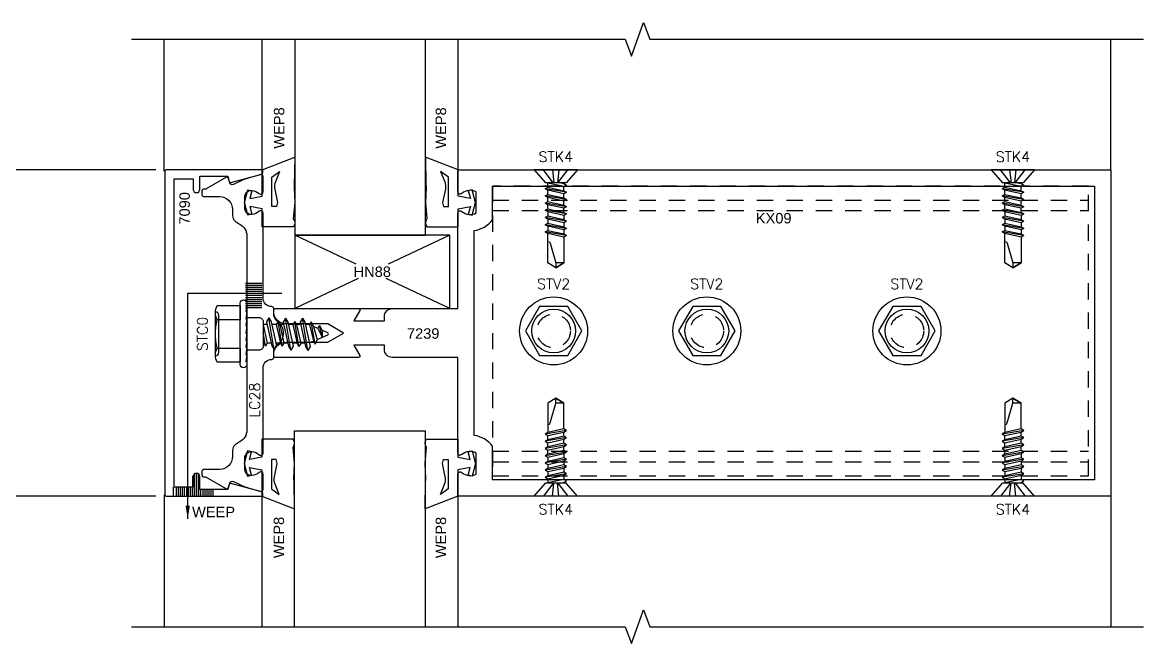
# Model space of a CAD drawing. Header units: inches. Extents: x -1 to 102, y -34 to 13.
# Drawn here: x 35.54 to 44.12, y 0.36 to 5.11 of the extents above; entities that cross this region are included whole.
import ezdxf
from ezdxf.enums import TextEntityAlignment as Align

# ---------------------------------------------------------------- set-up
doc = ezdxf.new("R2010")
doc.units = ezdxf.units.IN
doc.header["$LTSCALE"] = 0.5
doc.header["$MEASUREMENT"] = 0
doc.linetypes.add('HIDDEN', pattern=[0.375, 0.25, -0.125])
for name, color, linetype in [('ZE-ANNO-DIMS', 1, 'Continuous'), ('ZE-ANNO-LINE-BRKL', 1, 'Continuous'), ('ZE-ANNO-LINE-HIDD', 2, 'HIDDEN'), ('ZE-ANNO-TEXT', 3, 'Continuous'), ('ZE-ANNO-TEXT-FSNR', 1, 'Continuous'), ('ZE-ANNO-TEXT-XTRU', 6, 'Continuous'), ('ZE-GLAZ-BLOK', 1, 'Continuous'), ('ZE-GLAZ-FSNR', 3, 'Continuous'), ('ZE-GLAZ-GLAS', 3, 'Continuous'), ('ZE-GLAZ-PTRU', 5, 'Continuous'), ('ZE-GLAZ-WSTP', 3, 'Continuous'), ('ZE-GLAZ-XTRU', 7, 'Continuous'), ('ZE-GLAZ-XTRU-MBND', 9, 'Continuous')]:
    doc.layers.add(name, color=color, linetype=linetype)
doc.styles.add('EFCO', font='arial.ttf')
doc.styles.add('ROMANS', font='romans.shx')
doc.dimstyles.new('STD1', dxfattribs={"dimtxt": 0.125, "dimasz": 0.1, "dimexe": 0.1, "dimexo": 0.0625, "dimgap": 0.03, "dimtad": 1, "dimdec": 5, "dimzin": 4, "dimdsep": 46, "dimlunit": 4, "dimtxsty": 'EFCO', "dimcen": 0.09, "dimclrd": 1, "dimclre": 1, "dimclrt": 3, "dimazin": 0, "dimtfac": 1, "dimtdec": 5, "dimtmove": 0, "dimatfit": 3, "dimfxl": 1, "dimfrac": 2, "dimtolj": 1, "dimtzin": 0, "dimarcsym": 0})

# ---------------------------------------------------------------- blocks, each defined once
blk = doc.blocks.new('*D44')
at = {"layer": 'Defpoints', "color": 0, "transparency": 16777216}
for p in [(-1.625, 1.01), (-0.25, 1.01), (0, 0.01)]:
    blk.add_point(p, dxfattribs=at)
at = {"layer": 'ZE-ANNO-DIMS', "color": 1, "lineweight": -2, "transparency": 16777216}
for p, q in [((-1.625, 0.11), (-1.625, 0.91)), ((-0.0625, 0.01), (-1.725, 0.01))]:
    blk.add_line(p, q, dxfattribs=at)
at = {"layer": 'ZE-ANNO-DIMS', "color": 1, "transparency": 16777216}
for points in [[(-1.6417, 0.91), (-1.6083, 0.91), (-1.625, 1.01)], [(-1.6417, 0.11), (-1.6083, 0.11), (-1.625, 0.01)]]:
    blk.add_solid(points, dxfattribs=at)
at = {"layer": 'ZE-ANNO-DIMS', "color": 3, "transparency": 16777216, "insert": (-1.7197, 0.51), "char_height": 0.125, "attachment_point": 5, "rotation": 90, "style": 'EFCO'}
blk.add_mtext('\\A1;D.L.O.', dxfattribs=at)
blk = doc.blocks.new('*D45')
at = {"layer": 'Defpoints', "color": 0, "transparency": 16777216}
for p in [(0, -2.49), (-1.625, -3.49), (-0.25, -3.49)]:
    blk.add_point(p, dxfattribs=at)
at = {"layer": 'ZE-ANNO-DIMS', "color": 1, "lineweight": -2, "transparency": 16777216}
for p, q in [((-0.0625, -2.49), (-1.725, -2.49)), ((-1.625, -2.59), (-1.625, -3.39))]:
    blk.add_line(p, q, dxfattribs=at)
at = {"layer": 'ZE-ANNO-DIMS', "color": 1, "transparency": 16777216}
for points in [[(-1.6417, -2.59), (-1.6083, -2.59), (-1.625, -2.49)], [(-1.6417, -3.39), (-1.6083, -3.39), (-1.625, -3.49)]]:
    blk.add_solid(points, dxfattribs=at)
at = {"layer": 'ZE-ANNO-DIMS', "color": 3, "transparency": 16777216, "insert": (-1.7197, -2.99), "char_height": 0.125, "attachment_point": 5, "rotation": 90, "style": 'EFCO'}
blk.add_mtext('\\A1;D.L.O.', dxfattribs=at)
blk = doc.blocks.new('*D48')
at = {"layer": 'Defpoints', "color": 0, "transparency": 16777216}
for p in [(0, 0.01), (-1.625, -2.49), (0, -2.49)]:
    blk.add_point(p, dxfattribs=at)
at = {"layer": 'ZE-ANNO-DIMS', "color": 1, "lineweight": -2, "transparency": 16777216}
for p, q in [((-0.0625, 0.01), (-1.725, 0.01)), ((-1.625, -0.09), (-1.625, -2.39)), ((-0.0625, -2.49), (-1.725, -2.49))]:
    blk.add_line(p, q, dxfattribs=at)
at = {"layer": 'ZE-ANNO-DIMS', "color": 1, "transparency": 16777216}
for points in [[(-1.6417, -0.09), (-1.6083, -0.09), (-1.625, 0.01)], [(-1.6417, -2.39), (-1.6083, -2.39), (-1.625, -2.49)]]:
    blk.add_solid(points, dxfattribs=at)
at = {"layer": 'ZE-ANNO-DIMS', "color": 3, "transparency": 16777216, "insert": (-1.7196, -1.24), "char_height": 0.125, "attachment_point": 5, "rotation": 90, "style": 'EFCO'}
blk.add_mtext('\\A1;2 1/2"', dxfattribs=at)
blk = doc.blocks.new('*D46')
at = {"layer": 'Defpoints', "color": 0, "transparency": 16777216}
for p in [(-0.25, 1.01), (-2.125, -3.49), (-0.25, -3.49)]:
    blk.add_point(p, dxfattribs=at)
at = {"layer": 'ZE-ANNO-DIMS', "color": 1, "lineweight": -2, "transparency": 16777216}
blk.add_line((-2.125, 0.91), (-2.125, -3.39), dxfattribs=at)
at = {"layer": 'ZE-ANNO-DIMS', "color": 1, "transparency": 16777216}
for points in [[(-2.1417, 0.91), (-2.1083, 0.91), (-2.125, 1.01)], [(-2.1417, -3.39), (-2.1083, -3.39), (-2.125, -3.49)]]:
    blk.add_solid(points, dxfattribs=at)
at = {"layer": 'ZE-ANNO-DIMS', "color": 3, "transparency": 16777216, "insert": (-2.2197, -1.24), "char_height": 0.125, "attachment_point": 5, "rotation": 90, "style": 'EFCO'}
blk.add_mtext('\\A1;FRAME DIMENSION', dxfattribs=at)
blk = doc.blocks.new('STV2HD')
at = {"layer": 'ZE-GLAZ-FSNR'}
blk.add_lwpolyline([(-0.1083, 0.1875), (-0.2165, 0), (-0.1083, -0.1875), (0.1083, -0.1875), (0.2165, 0), (0.1083, 0.1875)], close=True, dxfattribs=at)
for radius in [0.26, 0.1675]:
    blk.add_circle((0, 0), radius, dxfattribs=at)
at = {"layer": 'ZE-ANNO-TEXT-FSNR', "style": 'EFCO', "flags": 8}
blk.add_attdef('FSTN#', text='', height=0.08, dxfattribs=at).set_placement((0, 0.36), align=Align.MIDDLE_CENTER)
blk = doc.blocks.new('kx09')
at = {"layer": 'ZE-ANNO-LINE-HIDD'}
for p, q in [((0, -0.107), (4.563, -0.107)), ((0, -0.187), (4.563, -0.187)), ((0, -2.031), (4.563, -2.031)), ((0, -2.111), (4.563, -2.111))]:
    blk.add_line(p, q, dxfattribs=at)
blk.add_lwpolyline([(4.563, 0), (0, 0), (0, -2.218), (4.563, -2.218)], close=True, dxfattribs=at)
for centre in [(0.468, -1.109), (1.641, -1.109), (3.173, -1.109)]:
    blk.add_circle(centre, 0.1285, dxfattribs=at)
at = {"layer": 'ZE-GLAZ-FSNR'}
ref = blk.add_blockref('STV2HD', (0.468, -1.109), dxfattribs=at)
ref.add_attrib('FSTN#', 'STV2', dxfattribs={"layer": 'ZE-ANNO-TEXT-FSNR', "height": 0.08, "style": 'ROMANS'}).set_placement((0.468, -0.749), align=Align.MIDDLE_CENTER)
ref = blk.add_blockref('STV2HD', (1.641, -1.109), dxfattribs=at)
ref.add_attrib('FSTN#', 'STV2', dxfattribs={"layer": 'ZE-ANNO-TEXT-FSNR', "height": 0.08, "style": 'ROMANS'}).set_placement((1.641, -0.749), align=Align.MIDDLE_CENTER)
ref = blk.add_blockref('STV2HD', (3.173, -1.109), dxfattribs=at)
ref.add_attrib('FSTN#', 'STV2', dxfattribs={"layer": 'ZE-ANNO-TEXT-FSNR', "height": 0.08, "style": 'ROMANS'}).set_placement((3.173, -0.749), align=Align.MIDDLE_CENTER)
at = {"layer": 'ZE-ANNO-TEXT-XTRU', "style": 'EFCO'}
blk.add_text('KX09', height=0.08, dxfattribs=at).set_placement((2.0164, -0.2856))
blk = doc.blocks.new('7239')
at = {"layer": 'ZE-GLAZ-XTRU', "ltscale": 0.5}
for points in [[(1.063, -0.511), (1.063, -0.01), (0.3318, -0.01, -0.652555), (0.3186, 0.0202, 0.329088), (0.3302, 0.13), (0.1698, 0.13, 0.329088), (0.1814, 0.0202, -0.652555), (0.1682, -0.01), (0.01, -0.01, -0.414214), (0, 0), (0, 4.99), (2.5, 4.99), (2.5, 0, -0.414214), (2.49, -0.01), (2.3318, -0.01, -0.652555), (2.3186, 0.0202, 0.329088), (2.3302, 0.13), (2.1698, 0.13, 0.329088), (2.1814, 0.0202, -0.652555), (2.1682, -0.01), (1.437, -0.01), (1.437, -0.511, -0.414214), (1.375, -0.573), (1.344, -0.573), (1.344, -0.8064), (1.422, -0.7613, -0.57735), (1.437, -0.77), (1.437, -1.41, -0.414214), (1.427, -1.42), (1.413, -1.42, -0.414214), (1.32, -1.327), (1.32, -1.0062), (1.25, -0.885), (1.18, -1.0062), (1.18, -1.327, -0.414214), (1.087, -1.42), (1.073, -1.42, -0.414214), (1.063, -1.41), (1.063, -0.77, -0.57735), (1.078, -0.7613), (1.156, -0.8064), (1.156, -0.573), (1.125, -0.573, -0.414214)], [(2.375, 4.865), (2.375, 0.255), (2.1161, 0.255, 0.192798), (2.0344, 0.115), (0.4656, 0.115, 0.192798), (0.3839, 0.255), (0.125, 0.255), (0.125, 4.865)]]:
    blk.add_lwpolyline(points, format="xyb", close=True, dxfattribs=at)
at = {"layer": 'ZE-ANNO-TEXT-XTRU', "ltscale": 0.5, "style": 'EFCO', "flags": 8}
blk.add_attdef('DIENO', text='', height=0.08, rotation=90, dxfattribs=at).set_placement((1.2539, -0.2755), align=Align.MIDDLE_CENTER)
blk = doc.blocks.new('STK4S')
at = {"layer": 'ZE-GLAZ-FSNR'}
for p, q in [((0, -0.166), (0, 0.166)), ((0, 0.166), (0.1, 0.0791)), ((0.1, -0.0791), (0.1, 0.0791)), ((0.1015, 0.0623), (0.1, 0.065)), ((0.1291, -0.0623), (0.1015, 0.0623)), ((0.1331, 0.0623), (0.1015, 0.0623)), ((0.1449, 0.0828), (0.1331, 0.0623)), ((0.1331, 0.0623), (0.1607, -0.0623)), ((0.1725, -0.0828), (0.1449, 0.0828)), ((0.1567, 0.0623), (0.1449, 0.0828)), ((0.1843, -0.0623), (0.1567, 0.0623)), ((0.1883, 0.0623), (0.1567, 0.0623)), ((0.2001, 0.0828), (0.1883, 0.0623)), ((0.1883, 0.0623), (0.2158, -0.0623)), ((0.2277, -0.0828), (0.2001, 0.0828)), ((0.2119, 0.0623), (0.2001, 0.0828)), ((0.2395, -0.0623), (0.2119, 0.0623)), ((0.2434, 0.0623), (0.2119, 0.0623)), ((0.2553, 0.0828), (0.2434, 0.0623)), ((0.2434, 0.0623), (0.271, -0.0623)), ((0.2671, 0.0623), (0.2553, 0.0828)), ((0.2828, -0.0828), (0.2553, 0.0828)), ((0.2947, -0.0623), (0.2671, 0.0623)), ((0.2986, 0.0623), (0.2671, 0.0623)), ((0.3104, 0.0828), (0.2986, 0.0623)), ((0.2986, 0.0623), (0.3262, -0.0623)), ((0.338, -0.0828), (0.3104, 0.0828)), ((0.3223, 0.0623), (0.3104, 0.0828)), ((0.3498, -0.0623), (0.3223, 0.0623)), ((0.3223, 0.0623), (0.3538, 0.0623)), ((0.3656, 0.0828), (0.3538, 0.0623)), ((0.3538, 0.0623), (0.3814, -0.0623)), ((0.3932, -0.0828), (0.3656, 0.0828)), ((0.3774, 0.0623), (0.3656, 0.0828)), ((0.405, -0.0623), (0.3774, 0.0623)), ((0.3774, 0.0623), (0.409, 0.0623)), ((0.4208, 0.0828), (0.409, 0.0623)), ((0.409, 0.0623), (0.4366, -0.0623)), ((0.4484, -0.0828), (0.4208, 0.0828)), ((0.4326, 0.0623), (0.4208, 0.0828)), ((0.4602, -0.0623), (0.4326, 0.0623)), ((0.4326, 0.0623), (0.4642, 0.0623)), ((0.476, 0.0828), (0.4642, 0.0623)), ((0.4642, 0.0623), (0.4917, -0.0623)), ((0.5036, -0.0828), (0.476, 0.0828)), ((0.4878, 0.0623), (0.476, 0.0828)), ((0.5154, -0.0623), (0.4878, 0.0623)), ((0, -0.166), (0.1, -0.0791)), ((0.1, -0.0375), (0.1055, -0.0623)), ((0.1055, -0.0623), (0.1, -0.0623)), ((0.1055, -0.0623), (0.1173, -0.0828)), ((0.1173, -0.0828), (0.1291, -0.0623)), ((0.1607, -0.0623), (0.1291, -0.0623)), ((0.1607, -0.0623), (0.1725, -0.0828)), ((0.1725, -0.0828), (0.1843, -0.0623)), ((0.2158, -0.0623), (0.1843, -0.0623)), ((0.2158, -0.0623), (0.2277, -0.0828)), ((0.2277, -0.0828), (0.2395, -0.0623)), ((0.271, -0.0623), (0.2395, -0.0623)), ((0.271, -0.0623), (0.2828, -0.0828)), ((0.2828, -0.0828), (0.2947, -0.0623)), ((0.3262, -0.0623), (0.2947, -0.0623)), ((0.3262, -0.0623), (0.338, -0.0828)), ((0.338, -0.0828), (0.3498, -0.0623)), ((0.3498, -0.0623), (0.3814, -0.0623)), ((0.3814, -0.0623), (0.3932, -0.0828)), ((0.3932, -0.0828), (0.405, -0.0623)), ((0.405, -0.0623), (0.4366, -0.0623)), ((0.4366, -0.0623), (0.4484, -0.0828)), ((0.4484, -0.0828), (0.4602, -0.0623)), ((0.4602, -0.0623), (0.4917, -0.0623)), ((0.4917, -0.0623), (0.5036, -0.0828)), ((0.5036, -0.0828), (0.5154, -0.0623))]:
    blk.add_line(p, q, dxfattribs=at)
for points in [[(0.1, 0.0194), (0, 0.0952)], [(0, 0.0259), (0.1, 0.0149)], [(0.5154, -0.0623), (0.7124, -0.0623), (0.75, 0), (0.7124, 0.0623), (0.4878, 0.0623)], [(0, -0.0229), (0.1, -0.0119)], [(0.1, -0.0165), (0, -0.0922)]]:
    blk.add_lwpolyline(points, dxfattribs=at)
blk.add_lwpolyline([(0.5495, 0.0623), (0.5495, 0.0594, 0.333704), (0.5611, 0.0439), (0.7124, 0), (0.75, 0), (0.7124, -0.0623), (0.7124, 0)], format="xyb", dxfattribs=at)
at = {"layer": 'ZE-ANNO-TEXT-FSNR', "style": 'EFCO', "flags": 8}
blk.add_attdef('FSTN#', text='', height=0.08, rotation=270, dxfattribs=at).set_placement((-0.1, 0), align=Align.MIDDLE_CENTER)
blk = doc.blocks.new('HN88')
at = {"layer": 'ZE-GLAZ-BLOK'}
for p, q in [((0.4712, -0.2231), (0, 0)), ((1.187, 0), (0.7158, -0.2231)), ((0.486, -0.3319), (0, -0.562)), ((1.187, -0.562), (0.701, -0.3319))]:
    blk.add_line(p, q, dxfattribs=at)
blk.add_lwpolyline([(1.187, -0.562), (1.187, 0), (0, 0), (0, -0.562)], close=True, dxfattribs=at)
at = {"layer": 'ZE-ANNO-TEXT-XTRU', "style": 'EFCO', "flags": 8}
blk.add_attdef('BKNO', text='', height=0.08, dxfattribs=at).set_placement((0.5935, -0.281), align=Align.MIDDLE_CENTER)
blk = doc.blocks.new('WEP8 COMPRESSED')
at = {"layer": 'ZE-GLAZ-WSTP'}
for points in [[(-0.1879, -0.135), (-0.048, -0.135), (-0.0313, -0.0405), (-0.0895, -0.0561), (-0.0975, -0.0261), (0, 0), (0.0975, -0.0261), (0.0895, -0.0561), (0.0313, -0.0405), (0.048, -0.135), (0.25, -0.135), (0.3461, -0.385), (0.133, -0.3817, 0.152568), (0.1146, -0.38), (-0.0009, -0.385), (-0.1259, -0.374, -0.354839), (-0.1879, -0.374)], [(0.1009, -0.2315), (0.0001, -0.2533), (-0.0319, -0.2453), (-0.0319, -0.209), (0.1942, -0.209), (0.2358, -0.2689), (0.1579, -0.2367, 0.152568)]]:
    blk.add_lwpolyline(points, format="xyb", close=True, dxfattribs=at)
at = {"layer": 'ZE-ANNO-TEXT-XTRU', "style": 'EFCO', "flags": 8}
blk.add_attdef('WEP8', text='', height=0.08, dxfattribs=at).set_placement((0.0562, -0.4986), align=Align.MIDDLE_CENTER)
blk = doc.blocks.new('*U84')
at = {"layer": 'ZE-GLAZ-WSTP'}
ref = blk.add_blockref('WEP8 COMPRESSED', (-0.25, -0.135), dxfattribs=dict(at, xscale=-1, rotation=180))
ref.add_attrib('WEP8', 'WEP8', dxfattribs={"layer": 'ZE-ANNO-TEXT-XTRU', "height": 0.08, "style": 'EFCO'}).set_placement((0.3198, 0.1313), align=Align.MIDDLE_CENTER)
blk = doc.blocks.new('*U85')
at = {"layer": 'ZE-GLAZ-WSTP'}
ref = blk.add_blockref('WEP8 COMPRESSED', (-0.25, 0.135), dxfattribs=at)
ref.add_attrib('WEP8', 'WEP8', dxfattribs={"layer": 'ZE-ANNO-TEXT-XTRU', "height": 0.08, "style": 'EFCO'}).set_placement((0.3198, -0.1303), align=Align.MIDDLE_CENTER)
blk = doc.blocks.new('5625G1INSL')
at = {"layer": 'ZE-GLAZ-GLAS'}
blk.add_lwpolyline([(-0.4526, 2.156), (-0.4526, 0.656), (0.5474, 0.656), (0.5474, 2.156)], dxfattribs=at)
at = {"layer": 'ZE-GLAZ-XTRU-MBND'}
for p, q in [((-0.7026, 1.156), (-0.7026, 2.156)), ((0.7974, 1.156), (0.7974, 2.156))]:
    blk.add_line(p, q, dxfattribs=at)
at = {"layer": 'ZE-GLAZ-BLOK'}
blk.add_blockref('HN88', (-0.4526, 0.656), dxfattribs=at).add_auto_attribs({'BKNO': 'HN88'})
at = {"layer": 'ZE-GLAZ-WSTP', "linetype": 'Continuous', "rotation": 89.99999999999999}
for name, p in [('*U85', (-0.7026, 1.156)), ('*U84', (0.7974, 1.156))]:
    blk.add_blockref(name, p, dxfattribs=at)
blk = doc.blocks.new('*U35')
at = {"layer": 'ZE-GLAZ-WSTP'}
ref = blk.add_blockref('WEP8 COMPRESSED', (0.25, 0.135), dxfattribs=dict(at, xscale=-1))
ref.add_attrib('WEP8', 'WEP8', dxfattribs={"layer": 'ZE-ANNO-TEXT-XTRU', "height": 0.08, "style": 'EFCO'}).set_placement((-0.3162, -0.1303), align=Align.MIDDLE_CENTER)
blk = doc.blocks.new('*U36')
at = {"layer": 'ZE-GLAZ-WSTP'}
ref = blk.add_blockref('WEP8 COMPRESSED', (0.25, -0.135), dxfattribs=dict(at, rotation=180))
ref.add_attrib('WEP8', 'WEP8', dxfattribs={"layer": 'ZE-ANNO-TEXT-XTRU', "height": 0.08, "style": 'EFCO'}).set_placement((-0.3162, 0.1303), align=Align.MIDDLE_CENTER)
blk = doc.blocks.new('5625G1INHD')
at = {"layer": 'ZE-GLAZ-GLAS'}
blk.add_lwpolyline([(-1.251, -1), (-1.251, 0.5), (-0.25, 0.5), (-0.25, -1)], dxfattribs=at)
at = {"layer": 'ZE-GLAZ-XTRU-MBND'}
for p, q in [((-1.501, 0), (-1.501, -1)), ((0, 0), (0, -1))]:
    blk.add_line(p, q, dxfattribs=at)
at = {"layer": 'ZE-GLAZ-WSTP', "linetype": 'Continuous', "rotation": 90}
for name, p in [('*U35', (-1.501, 0)), ('*U36', (0, 0))]:
    blk.add_blockref(name, p, dxfattribs=at)
blk = doc.blocks.new('*D47')
at = {"layer": 'Defpoints', "color": 0, "transparency": 16777216}
for p in [(-0.25, 1.01), (-2.625, -3.49), (-0.25, -3.49)]:
    blk.add_point(p, dxfattribs=at)
at = {"layer": 'ZE-ANNO-DIMS', "color": 1, "lineweight": -2, "transparency": 16777216}
blk.add_line((-2.625, 0.91), (-2.625, -3.39), dxfattribs=at)
at = {"layer": 'ZE-ANNO-DIMS', "color": 1, "transparency": 16777216}
for points in [[(-2.6417, 0.91), (-2.6083, 0.91), (-2.625, 1.01)], [(-2.6417, -3.39), (-2.6083, -3.39), (-2.625, -3.49)]]:
    blk.add_solid(points, dxfattribs=at)
at = {"layer": 'ZE-ANNO-DIMS', "color": 3, "transparency": 16777216, "insert": (-2.7197, -1.24), "char_height": 0.125, "attachment_point": 5, "rotation": 90, "style": 'EFCO'}
blk.add_mtext('\\A1;ROUGH OPENING', dxfattribs=at)
blk = doc.blocks.new('LC28')
at = {"layer": 'ZE-GLAZ-PTRU'}
blk.add_lwpolyline([(0, 0.0747, 0.231422), (-0.0856, 0.0328, -0.125284), (-0.1238, 0.0031, -0.103148), (-0.1438, -0.0011), (-0.1875, -0.0011, 0.414214), (-0.2025, -0.0161), (-0.2025, -0.0196, -0.414214), (-0.265, -0.0821), (-0.9191, -0.0821, 0.656945), (-0.9322, -0.1124, -0.166775), (-0.9074, -0.1674, -0.441769), (-0.9572, -0.2221), (-1.0428, -0.2221, -0.441769), (-1.0926, -0.1674, -0.166775), (-1.0678, -0.1124, 0.656945), (-1.0809, -0.0821), (-1.1985, -0.0821, 0.493145), (-1.213, -0.1009), (-1.1947, -0.1693, 0.046594), (-1.1623, -0.2565), (-1.1366, -0.3101, -0.469876), (-1.1494, -0.3381), (-1.1813, -0.3466, 0.493145), (-1.1904, -0.3686), (-1.1044, -0.5176, -0.131652), (-1.1024, -0.5251), (-1.1024, -0.5361, 0.414214), (-1.0874, -0.5511), (-1.06, -0.5511, 0.414214), (-1.045, -0.5361), (-1.045, -0.4161, -0.414214), (-0.945, -0.3161), (-0.8967, -0.3161, 0.216818), (-0.859, -0.2989, 0.060762), (-0.8336, -0.2614, -0.281285), (-0.7446, -0.2071), (0.7446, -0.2071, -0.281285), (0.8336, -0.2614, 0.060762), (0.859, -0.2989, 0.216818), (0.8967, -0.3161), (0.945, -0.3161, -0.414214), (1.045, -0.4161), (1.045, -0.5361, 0.414214), (1.06, -0.5511), (1.0874, -0.5511, 0.414214), (1.1024, -0.5361), (1.1024, -0.5251, -0.131652), (1.1044, -0.5176), (1.1904, -0.3686, 0.493145), (1.1813, -0.3466), (1.1494, -0.3381, -0.469876), (1.1366, -0.3101), (1.1623, -0.2565, 0.046594), (1.1947, -0.1693), (1.213, -0.1009, 0.493145), (1.1985, -0.0821), (1.0809, -0.0821, 0.656945), (1.0678, -0.1124, -0.166775), (1.0926, -0.1674, -0.441769), (1.0428, -0.2221), (0.9572, -0.2221, -0.441769), (0.9074, -0.1674, -0.166775), (0.9322, -0.1124, 0.656945), (0.9191, -0.0821), (0.265, -0.0821, -0.414214), (0.2025, -0.0196), (0.2025, -0.0161, 0.414214), (0.1875, -0.0011), (0.1438, -0.0011, -0.103148), (0.1238, 0.0031, -0.125284), (0.0856, 0.0328, 0.231422), (0, 0.0747)], format="xyb", dxfattribs=at)
at = {"layer": 'ZE-ANNO-TEXT-XTRU', "style": 'EFCO', "flags": 8}
blk.add_attdef('DIENO', text='', height=0.08, dxfattribs=at).set_placement((0.5139, -0.147), align=Align.MIDDLE_CENTER)
blk = doc.blocks.new('7090')
at = {"layer": 'ZE-GLAZ-XTRU', "ltscale": 0.5}
blk.add_lwpolyline([(2.42, 0.07), (0.06, 0.07), (0.06, 0.217), (0.14, 0.217, 1), (0.14, 0.267), (0.04, 0.267), (0.04, 0.482), (0.0796, 0.4926, 0.414183), (0.0867, 0.5049), (0.023, 0.7426, 0.339483), (0.0133, 0.75), (0, 0.75, 0.414214), (-0.01, 0.74), (-0.01, 0.01, 0.414214), (0, 0), (2.48, 0, 0.414214), (2.49, 0.01), (2.49, 0.74, 0.414214), (2.48, 0.75), (2.4667, 0.75, 0.339483), (2.457, 0.7426), (2.3933, 0.5049, 0.414183), (2.4004, 0.4926), (2.44, 0.482), (2.44, 0.267), (2.34, 0.267, 1), (2.34, 0.217), (2.42, 0.217)], format="xyb", close=True, dxfattribs=at)
at = {"layer": 'ZE-ANNO-TEXT-XTRU', "ltscale": 0.5, "style": 'EFCO', "flags": 8}
blk.add_attdef('DIENO', text='', height=0.08, dxfattribs=at).set_placement((0.2853, 0.1501), align=Align.MIDDLE_CENTER)
blk = doc.blocks.new('STC0S')
at = {"layer": 'ZE-GLAZ-FSNR'}
for p, q in [((-0.1675, 0.24), (-0.1675, 0.2399)), ((-0.1624, 0.24), (0.1624, 0.24)), ((0.1675, 0.24), (0.1675, 0.2399)), ((-0.0947, -0.1427), (0.0112, -0.125)), ((-0.0712, -0.1291), (-0.0947, -0.1427)), ((-0.0712, -0.1563), (-0.0947, -0.1427)), ((-0.0712, -0.1291), (-0.0712, -0.125)), ((-0.0529, -0.125), (-0.0712, -0.1291)), ((0.0701, -0.125), (-0.0712, -0.1563)), ((-0.0712, -0.1865), (-0.0712, -0.1563)), ((0.0723, -0.1547), (0.0723, -0.125)), ((-0.0712, -0.2562), (-0.0712, -0.2216)), ((0.0723, -0.2244), (0.0723, -0.1898)), ((0.0723, -0.2827), (0.0723, -0.2516)), ((-0.0712, -0.3145), (-0.0712, -0.2834)), ((0.0723, -0.3515), (0.0723, -0.3178)), ((-0.0712, -0.3833), (-0.0712, -0.3496)), ((-0.0712, -0.4452), (-0.0712, -0.4105)), ((0.0723, -0.4134), (0.0723, -0.3787)), ((-0.055, -0.5111), (-0.0687, -0.4797)), ((0.0421, -0.5433), (0.0568, -0.5096)), ((0.0699, -0.4796), (0.0723, -0.474)), ((0.0723, -0.474), (0.0723, -0.4485))]:
    blk.add_line(p, q, dxfattribs=at)
for points in [[(-0.1083, 0.2275), (-0.1083, 0.05), (-0.2165, 0.05), (-0.2165, 0.2275, -0.23094), (-0.1083, 0.2275, -0.057544), (0, 0.24)], [(-0.1675, 0.2399, 0.414214), (-0.1426, 0.215), (0.1083, 0.215)], [(0, 0.24, -0.057544), (0.1083, 0.2275, -0.23094), (0.2165, 0.2275), (0.2165, 0.05), (0.1083, 0.05), (0.1083, 0.2275)], [(0.1083, 0.215), (0.1426, 0.215, 0.414214), (0.1675, 0.2399, 0.414214)]]:
    blk.add_lwpolyline(points, format="xyb", dxfattribs=at)
at = {"layer": 'ZE-GLAZ-FSNR', "flags": 128}
blk.add_lwpolyline([(-0.0478, 0.0087), (-0.0478, 0), (-0.1023, 0.0087), (-0.1023, 0), (-0.1569, 0.0087), (-0.1569, 0), (-0.2115, 0.0087), (-0.2115, 0), (-0.2351, 0, -0.414214), (-0.26, 0.0249), (-0.26, 0.0251, -0.414214), (-0.2351, 0.05), (0.2351, 0.05, -0.414214), (0.26, 0.0251), (0.26, 0.0249, -0.414214), (0.2351, 0), (0.2251, 0), (0.1705, 0.0087), (0.1705, 0), (0.116, 0.0087), (0.116, 0), (0.0614, 0.0087), (0.0614, 0), (0.0068, 0.0087), (0.0068, 0)], format="xyb", close=True, dxfattribs=at)
for points in [[(0.125, 0.0073), (0.125, -0.0938, -0.414214), (0.0938, -0.125), (-0.0938, -0.125, -0.414214), (-0.125, -0.0938), (-0.125, 0.0036)], [(-0.0432, -0.5383), (-0.0078, -0.6195, 0.665055), (0.0088, -0.6194), (0.0281, -0.5752)]]:
    blk.add_lwpolyline(points, format="xyb", dxfattribs=at)
for points in [[(0.1228, -0.1678), (0.0924, -0.1853), (-0.0924, -0.2263), (-0.1228, -0.2087), (0.1228, -0.1678), (0.0924, -0.1503), (-0.0924, -0.1912), (-0.1228, -0.2087)], [(0.0959, -0.2389), (0.0723, -0.2525), (-0.0712, -0.2843), (-0.0947, -0.2707), (0.0959, -0.2389), (0.0723, -0.2253), (-0.0712, -0.2571), (-0.0947, -0.2707)], [(0.1212, -0.2961), (0.0908, -0.3136), (-0.094, -0.3545), (-0.1243, -0.337), (0.1212, -0.2961), (0.0908, -0.2786), (-0.094, -0.3195), (-0.1243, -0.337)], [(0.1196, -0.4272), (0.0893, -0.4447), (-0.0955, -0.4856), (-0.1259, -0.4681), (0.1196, -0.4272), (0.0893, -0.4096), (-0.0955, -0.4506), (-0.1259, -0.4681)], [(0.0943, -0.3672), (0.0708, -0.3808), (-0.0727, -0.4126), (-0.0963, -0.399), (0.0943, -0.3672), (0.0708, -0.3536), (-0.0727, -0.3854), (-0.0963, -0.399)], [(0.0922, -0.4925), (0.0686, -0.4789), (-0.0541, -0.5105), (-0.0777, -0.5241), (0.0922, -0.4925), (0.0554, -0.5102), (-0.0421, -0.5387), (-0.0777, -0.5241)], [(0.0647, -0.5564), (0.0411, -0.5428), (-0.0254, -0.5781), (0.0647, -0.5564), (0.0268, -0.5759), (-0.0254, -0.5781)]]:
    blk.add_lwpolyline(points, dxfattribs=at)
at = {"layer": 'ZE-ANNO-TEXT-FSNR', "style": 'EFCO', "flags": 8}
blk.add_attdef('FSTN#', text='', height=0.08, dxfattribs=at).set_placement((0, 0.34), align=Align.MIDDLE_CENTER)
blk = doc.blocks.new('5625WEEP')
at = {"layer": 'ZE-ANNO-TEXT'}
for p, q in [((0, 0.187), (-0.125, 0.187)), ((0, 0.1719), (-0.125, 0.1719)), ((0, 0.1562), (-0.125, 0.1562)), ((0, 0.1406), (-0.125, 0.1406)), ((0, 0.125), (-0.125, 0.125)), ((0, 0.1094), (-0.125, 0.1094)), ((0, 0.0938), (-0.125, 0.0938)), ((0, 0.0781), (-0.125, 0.0781)), ((0, 0.0625), (-0.125, 0.0625)), ((0, 0.0469), (-0.125, 0.0469)), ((0, 0.0312), (-0.125, 0.0312)), ((0, 0.0156), (-0.125, 0.0156)), ((0, 0), (-0.125, 0)), ((-0.532, -1.2855), (-0.532, -1.4425)), ((-0.5164, -1.2689), (-0.5164, -1.4425)), ((-0.5008, -1.2686), (-0.5008, -1.4425)), ((-0.4851, -1.2824), (-0.4851, -1.4425)), ((-0.68, -1.3725), (-0.68, -1.4425)), ((-0.657, -1.3725), (-0.657, -1.4425)), ((-0.6414, -1.3725), (-0.6414, -1.4425)), ((-0.6258, -1.3725), (-0.6258, -1.4425)), ((-0.6101, -1.3725), (-0.6101, -1.4425)), ((-0.5945, -1.3725), (-0.5945, -1.4425)), ((-0.5789, -1.3725), (-0.5789, -1.4425)), ((-0.5633, -1.3725), (-0.5633, -1.4425)), ((-0.5476, -1.3725), (-0.5476, -1.4425)), ((-0.4695, -1.3925), (-0.4695, -1.4425)), ((-0.4539, -1.3925), (-0.4539, -1.4425)), ((-0.4383, -1.3925), (-0.4383, -1.4425)), ((-0.4226, -1.3925), (-0.4226, -1.4425)), ((-0.407, -1.3925), (-0.407, -1.4425)), ((-0.3914, -1.3925), (-0.3914, -1.4425)), ((-0.3758, -1.3925), (-0.3758, -1.4425))]:
    blk.add_line(p, q, dxfattribs=at)
at = {"layer": 'ZE-ANNO-TEXT', "style": 'EFCO'}
blk.add_text('WEEP', height=0.08, dxfattribs=at).set_placement((-0.5351, -1.6031))
at = {"layer": 'ZE-ANNO-TEXT'}
blk.add_leader([(-0.5685, -1.6155), (-0.5685, 0.1121), (0.1514, 0.1121)], dimstyle='STD1', override={"dimgap": 0.03, "dimtad": 0}, dxfattribs=at)
blk = doc.blocks.new('D5625d524')
at = {"layer": 'ZE-ANNO-LINE-BRKL'}
for points in [[(-0.25, 1.010001), (3.531233, 1.010001), (3.578108, 0.881213), (3.671858, 1.138789), (3.718733, 1.010001), (7.499966, 1.010001)], [(-0.25, -3.489999), (3.531233, -3.489999), (3.578108, -3.618787), (3.671858, -3.361211), (3.718733, -3.489999), (7.499966, -3.489999)]]:
    blk.add_lwpolyline(points, dxfattribs=at)
at = {"layer": 'ZE-GLAZ-XTRU-MBND'}
for p, q in [((0, 0), (0, 1.010001)), ((7.249966, 0.010001), (7.249966, 1.010001)), ((0, -2.48), (0, -3.489999)), ((7.249966, -2.489999), (7.249966, -3.489999))]:
    blk.add_line(p, q, dxfattribs=at)
at = {"layer": 'ZE-ANNO-TEXT', "linetype": 'Continuous'}
blk.add_blockref('5625WEEP', (0.75, -1.0475), dxfattribs=at)
at = {"layer": 'ZE-GLAZ-FSNR'}
ref = blk.add_blockref('STK4S', (2.999966, 0.010001), dxfattribs=dict(at, xscale=-1, rotation=90))
ref.add_attrib('FSTN#', 'STK4', dxfattribs={"layer": 'ZE-ANNO-TEXT-FSNR', "height": 0.08, "style": 'ROMANS'}).set_placement((2.999966, 0.110001), align=Align.MIDDLE_CENTER)
ref = blk.add_blockref('STK4S', (6.499966, 0.010001), dxfattribs=dict(at, xscale=-1, rotation=90))
ref.add_attrib('FSTN#', 'STK4', dxfattribs={"layer": 'ZE-ANNO-TEXT-FSNR', "height": 0.08, "style": 'ROMANS'}).set_placement((6.499966, 0.110001), align=Align.MIDDLE_CENTER)
ref = blk.add_blockref('STC0S', (0.633966, -1.246818), dxfattribs=dict(at, rotation=90))
ref.add_attrib('FSTN#', 'STC0', dxfattribs={"layer": 'ZE-ANNO-TEXT-FSNR', "height": 0.08, "rotation": 90, "style": 'ROMANS', "flags": 8}).set_placement((0.293966, -1.246818), align=Align.MIDDLE_CENTER)
ref = blk.add_blockref('STK4S', (2.999966, -2.489999), dxfattribs=dict(at, rotation=90))
ref.add_attrib('FSTN#', 'STK4', dxfattribs={"layer": 'ZE-ANNO-TEXT-FSNR', "height": 0.08, "style": 'ROMANS'}).set_placement((2.999966, -2.589999), align=Align.MIDDLE_CENTER)
ref = blk.add_blockref('STK4S', (6.499966, -2.489999), dxfattribs=dict(at, rotation=90))
ref.add_attrib('FSTN#', 'STK4', dxfattribs={"layer": 'ZE-ANNO-TEXT-FSNR', "height": 0.08, "style": 'ROMANS'}).set_placement((6.499966, -2.589999), align=Align.MIDDLE_CENTER)
at = {"layer": 'ZE-GLAZ-GLAS'}
for name, p in [('5625G1INSL', (1.453592, -1.146)), ('5625G1INHD', (2.249966, -2.489999))]:
    blk.add_blockref(name, p, dxfattribs=at)
at = {"layer": 'ZE-GLAZ-XTRU'}
ref = blk.add_blockref('7090', (0.00737, 0.000176), dxfattribs=dict(at, rotation=270))
ref.add_attrib('DIENO', '7090', dxfattribs={"layer": 'ZE-ANNO-TEXT-XTRU', "ltscale": 0.5, "height": 0.08, "rotation": 90, "style": 'EFCO', "flags": 8}).set_placement((0.157494, -0.285108), align=Align.MIDDLE_CENTER)
ref = blk.add_blockref('7239', (2.259966, 0.01), dxfattribs=dict(at, rotation=270))
ref.add_attrib('DIENO', '7239', dxfattribs={"layer": 'ZE-ANNO-TEXT-XTRU', "ltscale": 0.5, "height": 0.08, "style": 'EFCO'}).set_placement((1.984428, -1.243873), align=Align.MIDDLE_CENTER)
ref = blk.add_blockref('LC28', (0.841018, -1.24), dxfattribs=dict(at, rotation=270))
ref.add_attrib('DIENO', 'LC28', dxfattribs={"layer": 'ZE-ANNO-TEXT-XTRU', "height": 0.08, "rotation": 90, "style": 'ROMANS', "flags": 8}).set_placement((0.694023, -1.753853), align=Align.MIDDLE_CENTER)
blk.add_blockref('kx09', (2.514966, -0.114999), dxfattribs=at)
at = {"layer": 'ZE-ANNO-DIMS'}
for base, p1, p2, text, override, picture, middle in [((-2.625, -3.489999), (-0.25, 1.010001), (-0.25, -3.489999), 'ROUGH OPENING', {"dimse1": 1, "dimse2": 1}, '*D47', (-2.719675, -1.239999)), ((-2.125, -3.489999), (-0.25, 1.010001), (-0.25, -3.489999), 'FRAME DIMENSION', {"dimse1": 1, "dimse2": 1}, '*D46', (-2.219675, -1.239999)), ((-1.625, 1.010001), (0, 0.010001), (-0.25, 1.010001), 'D.L.O.', {"dimse1": 0, "dimse2": 1}, '*D44', (-1.719675, 0.510001)), ((-1.625, -3.489999), (0, -2.489999), (-0.25, -3.489999), 'D.L.O.', {"dimse2": 1}, '*D45', (-1.719675, -2.989999))]:
    dim = blk.add_linear_dim(base=base, p1=p1, p2=p2, angle=90, text=text, dimstyle='STD1', override=override, dxfattribs=at)
    dim.commit()
    dim.dimension.update_dxf_attribs({"geometry": picture, "text_midpoint": middle})
dim = blk.add_linear_dim(base=(-1.625, -2.489999), p1=(0, 0.010001), p2=(0, -2.489999), angle=90, dimstyle='STD1', dxfattribs=at)
dim.commit()
dim.dimension.update_dxf_attribs({"geometry": '*D48', "text_midpoint": (-1.719632, -1.239999)})
blk = doc.blocks.new('D5625C600[1]')
at = {"layer": 'ZE-GLAZ-XTRU'}
blk.add_blockref('D5625d524', (36.6208, 3.9761), dxfattribs=at)

msp = doc.modelspace()

# ---------------------------------------------------------------- block references
msp.add_blockref('D5625C600[1]', (0, 0))

doc.saveas('drawing.dxf')
